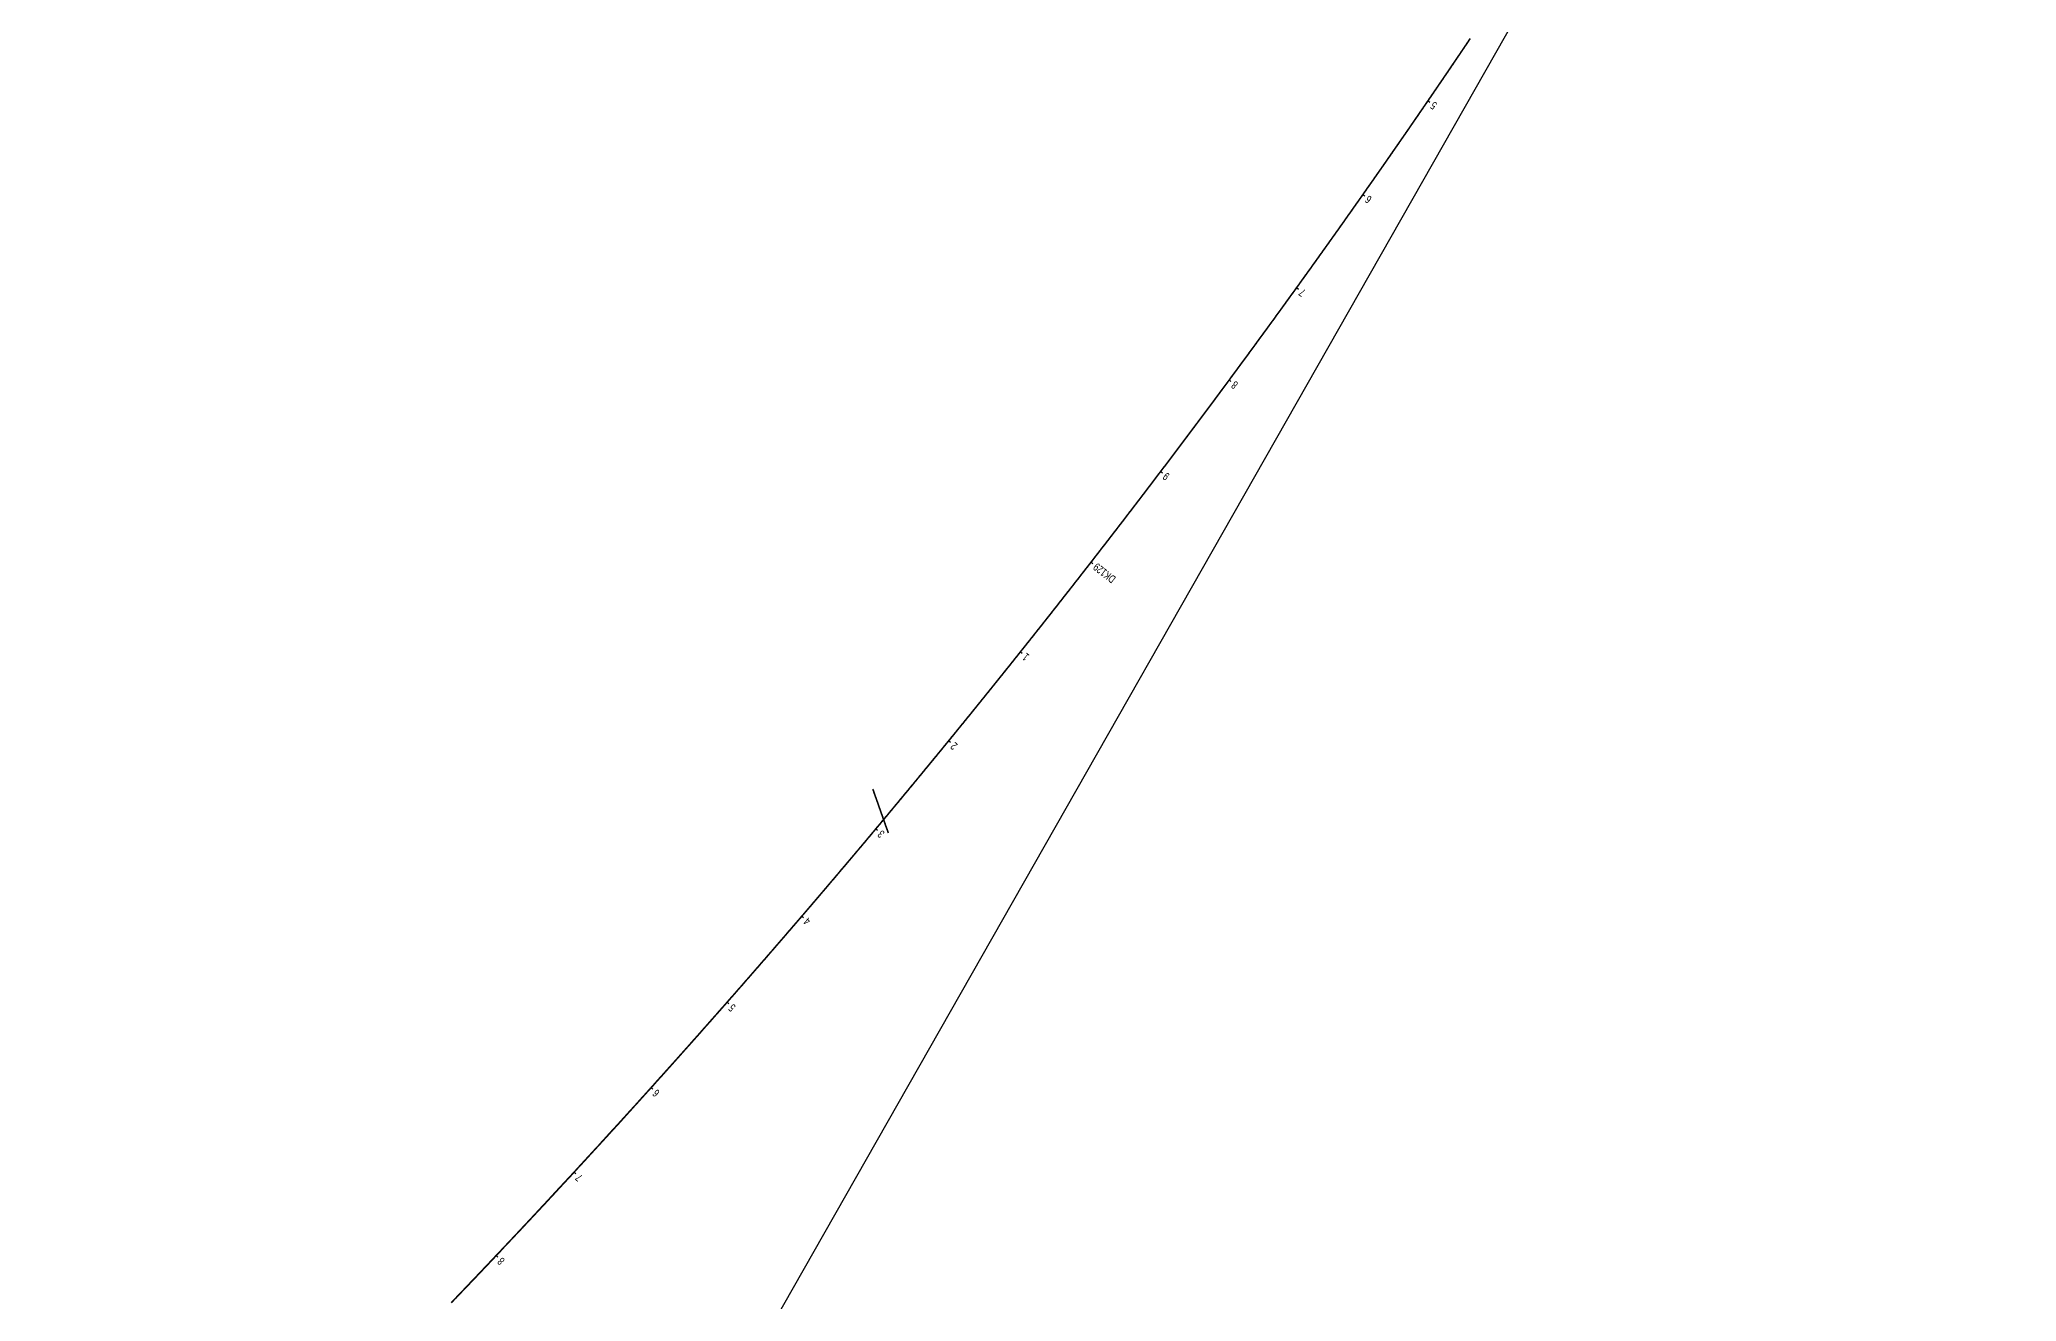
# Model space of a CAD drawing. Header units: millimetres. Extents: x 497834 to 621495, y 3353175 to 3430424.
# Drawn here: x 558504 to 560234, y 3382552 to 3383656 of the extents above; entities that cross this region are included whole.
import ezdxf

# ---------------------------------------------------------------- set-up
doc = ezdxf.new("R2010")
doc.units = ezdxf.units.MM
for name, color, linetype in [('DK改路中线', 7, 'Continuous'), ('dl4', 7, 'Continuous'), ('沪乍杭打线-0.0-200.8段-施工系转设计系成果-2000坐标系-左线_中线_交点', 7, 'Continuous'), ('沪乍杭打线-0.0-200.8段-施工系转设计系成果-2000坐标系-左线_里程', 7, 'Continuous')]:
    doc.layers.add(name, color=color, linetype=linetype)
doc.styles.add('PM_LC', font='slromans.shx', dxfattribs={"width": 0.75, "bigfont": 'hztxt.shx'})

msp = doc.modelspace()

# ---------------------------------------------------------------- linework, layer by layer
at = {"layer": 'DK改路中线', "color": 3, "linetype": 'Continuous', "ltscale": 2, "const_width": 1.4, "flags": 128}
msp.add_lwpolyline([(559233, 3383000.1), (559233.7, 3382998.2), (559234.3, 3382996.3), (559235, 3382994.4), (559235.7, 3382992.5), (559236.3, 3382990.7), (559237, 3382988.8), (559237.7, 3382986.9), (559238.3, 3382985), (559239.7, 3382981.2), (559240.3, 3382979.3), (559241, 3382977.5), (559241.7, 3382975.6), (559242.3, 3382973.7), (559243, 3382971.8), (559243.7, 3382969.9), (559244.3, 3382968), (559245, 3382966.1), (559245.7, 3382964.3), (559246.3, 3382962.4), (559246.6, 3382961.7)], dxfattribs=at)
at = {"layer": 'dl4', "color": 3, "linetype": 'Continuous', "ltscale": 2, "const_width": 1.4, "flags": 128}
msp.add_lwpolyline([(559755.8, 3383657.1), (559755.2, 3383656.3), (559754.6, 3383655.5), (559754.6, 3383655.4), (559754.1, 3383654.6), (559753.5, 3383653.8), (559753, 3383653), (559752.4, 3383652.1), (559751.9, 3383651.3), (559751.8, 3383651.2), (559751.3, 3383650.5), (559750.7, 3383649.6), (559750.2, 3383648.8), (559749.6, 3383648), (559749.1, 3383647.2), (559749, 3383647.1), (559748.5, 3383646.3), (559747.9, 3383645.5), (559747.4, 3383644.7), (559746.8, 3383643.8), (559746.3, 3383643), (559746.2, 3383642.9), (559745.7, 3383642.2), (559745.1, 3383641.4), (559744.6, 3383640.5), (559744, 3383639.7), (559743.5, 3383638.9), (559743.4, 3383638.8), (559742.9, 3383638.1), (559742.3, 3383637.2), (559741.8, 3383636.4), (559741.2, 3383635.6), (559740.7, 3383634.7), (559740.6, 3383634.7), (559740.1, 3383633.9), (559739.5, 3383633.1), (559739, 3383632.3), (559738.4, 3383631.4), (559737.8, 3383630.6), (559737.8, 3383630.5), (559737.3, 3383629.8), (559736.7, 3383628.9), (559736.2, 3383628.1), (559735.6, 3383627.3), (559735, 3383626.5), (559735, 3383626.4), (559734.5, 3383625.6), (559733.9, 3383624.8), (559733.3, 3383624), (559732.8, 3383623.2), (559732.2, 3383622.3), (559732.2, 3383622.3), (559731.7, 3383621.5), (559731.1, 3383620.7), (559730.5, 3383619.9), (559730, 3383619), (559729.4, 3383618.2), (559729.4, 3383618.1), (559728.8, 3383617.4), (559728.3, 3383616.5), (559727.7, 3383615.7), (559727.2, 3383614.9), (559726.6, 3383614.1), (559726.5, 3383614), (559726, 3383613.2), (559725.5, 3383612.4), (559724.9, 3383611.6), (559724.3, 3383610.8), (559723.8, 3383609.9), (559723.7, 3383609.9), (559723.2, 3383609.1), (559722.6, 3383608.3), (559722.1, 3383607.5), (559721.5, 3383606.6), (559721, 3383605.8), (559720.9, 3383605.7), (559720.4, 3383605), (559719.8, 3383604.2), (559719.3, 3383603.3), (559718.7, 3383602.5), (559718.1, 3383601.7), (559718.1, 3383601.6), (559717.6, 3383600.9), (559717, 3383600), (559716.4, 3383599.2), (559715.9, 3383598.4), (559715.3, 3383597.6), (559715.2, 3383597.5), (559714.7, 3383596.7), (559714.2, 3383595.9), (559713.6, 3383595.1), (559713, 3383594.3), (559712.5, 3383593.4), (559712.4, 3383593.4), (559711.9, 3383592.6), (559711.3, 3383591.8), (559710.8, 3383591), (559710.2, 3383590.1), (559709.6, 3383589.3), (559709.6, 3383589.2), (559709.1, 3383588.5), (559708.5, 3383587.7), (559707.9, 3383586.8), (559707.4, 3383586), (559706.8, 3383585.2), (559706.8, 3383585.1), (559706.2, 3383584.4), (559705.7, 3383583.6), (559705.1, 3383582.7), (559704.5, 3383581.9), (559704, 3383581.1), (559703.9, 3383581), (559703.4, 3383580.3), (559702.8, 3383579.4), (559702.3, 3383578.6), (559701.7, 3383577.8), (559701.1, 3383577), (559701.1, 3383576.9), (559700.6, 3383576.1), (559700, 3383575.3), (559699.4, 3383574.5), (559698.9, 3383573.7), (559698.3, 3383572.8), (559698.2, 3383572.8), (559697.7, 3383572), (559697.2, 3383571.2), (559696.6, 3383570.4), (559696, 3383569.6), (559695.4, 3383568.7), (559695.4, 3383568.7), (559694.9, 3383567.9), (559694.3, 3383567.1), (559693.7, 3383566.3), (559693.2, 3383565.4), (559692.6, 3383564.6), (559692.5, 3383564.6), (559692, 3383563.8), (559691.5, 3383563), (559690.9, 3383562.2), (559690.3, 3383561.3), (559689.7, 3383560.5), (559689.7, 3383560.4), (559689.2, 3383559.7), (559688.6, 3383558.9), (559688, 3383558.1), (559687.5, 3383557.2), (559686.9, 3383556.4), (559686.8, 3383556.3), (559686.3, 3383555.6), (559685.8, 3383554.8), (559685.2, 3383553.9), (559684.6, 3383553.1), (559684, 3383552.3), (559684, 3383552.2), (559683.5, 3383551.5), (559682.9, 3383550.7), (559682.3, 3383549.8), (559681.8, 3383549), (559681.2, 3383548.2), (559681.1, 3383548.1), (559680.6, 3383547.4), (559680, 3383546.6), (559679.5, 3383545.7), (559678.9, 3383544.9), (559678.3, 3383544.1), (559678.3, 3383544), (559677.8, 3383543.3), (559677.2, 3383542.5), (559676.6, 3383541.6), (559676, 3383540.8), (559675.5, 3383540), (559675.4, 3383539.9), (559674.9, 3383539.2), (559674.3, 3383538.4), (559673.7, 3383537.5), (559673.2, 3383536.7), (559672.6, 3383535.9), (559672.5, 3383535.8), (559672, 3383535.1), (559671.5, 3383534.3), (559670.9, 3383533.4), (559670.3, 3383532.6), (559669.7, 3383531.8), (559669.7, 3383531.7), (559669.2, 3383531), (559668.6, 3383530.2), (559668, 3383529.3), (559667.4, 3383528.5), (559666.9, 3383527.7), (559666.8, 3383527.6), (559666.3, 3383526.9), (559665.7, 3383526.1), (559665.1, 3383525.3), (559664.6, 3383524.4), (559664, 3383523.6), (559663.9, 3383523.5), (559663.4, 3383522.8), (559662.8, 3383522), (559662.3, 3383521.2), (559661.7, 3383520.3), (559661.1, 3383519.5), (559661.1, 3383519.4), (559660.5, 3383518.7), (559660, 3383517.9), (559659.4, 3383517.1), (559658.8, 3383516.3), (559658.2, 3383515.4), (559658.2, 3383515.4), (559657.7, 3383514.6), (559657.1, 3383513.8), (559656.5, 3383513), (559655.9, 3383512.2), (559655.4, 3383511.3), (559655.3, 3383511.3), (559654.8, 3383510.5), (559654.2, 3383509.7), (559653.6, 3383508.9), (559653.1, 3383508.1), (559652.5, 3383507.3), (559652.4, 3383507.2), (559651.9, 3383506.4), (559651.3, 3383505.6), (559650.8, 3383504.8), (559650.2, 3383504), (559649.6, 3383503.2), (559649.5, 3383503.1), (559649, 3383502.4), (559648.4, 3383501.5), (559647.9, 3383500.7), (559647.3, 3383499.9), (559646.7, 3383499.1), (559646.7, 3383499), (559646.1, 3383498.3), (559645.6, 3383497.5), (559645, 3383496.6), (559644.4, 3383495.8), (559643.8, 3383495), (559643.8, 3383494.9), (559643.3, 3383494.2), (559642.7, 3383493.4), (559642.1, 3383492.6), (559641.5, 3383491.7), (559640.9, 3383490.9), (559640.9, 3383490.9), (559640.4, 3383490.1), (559639.8, 3383489.3), (559639.2, 3383488.5), (559638.6, 3383487.7), (559638, 3383486.9), (559638, 3383486.8), (559637.5, 3383486), (559636.9, 3383485.2), (559636.3, 3383484.4), (559635.7, 3383483.6), (559635.1, 3383482.8), (559635.1, 3383482.7), (559634.6, 3383482), (559634, 3383481.1), (559633.4, 3383480.3), (559632.8, 3383479.5), (559632.2, 3383478.7), (559632.2, 3383478.6), (559631.7, 3383477.9), (559631.1, 3383477.1), (559630.5, 3383476.3), (559629.9, 3383475.4), (559629.3, 3383474.6), (559629.3, 3383474.6), (559628.8, 3383473.8), (559628.2, 3383473), (559627.6, 3383472.2), (559627, 3383471.4), (559626.4, 3383470.6), (559626.4, 3383470.5), (559625.9, 3383469.7), (559625.3, 3383468.9), (559624.7, 3383468.1), (559624.1, 3383467.3), (559623.5, 3383466.5), (559623.5, 3383466.4), (559623, 3383465.7), (559622.4, 3383464.9), (559621.8, 3383464.1), (559621.2, 3383463.2), (559620.6, 3383462.4), (559620.6, 3383462.3), (559620, 3383461.6), (559619.5, 3383460.8), (559618.9, 3383460), (559618.3, 3383459.2), (559617.7, 3383458.4), (559617.7, 3383458.3), (559617.1, 3383457.5), (559616.6, 3383456.7), (559616, 3383455.9), (559615.4, 3383455.1), (559614.8, 3383454.3), (559614.8, 3383454.2), (559614.2, 3383453.5), (559613.6, 3383452.7), (559613.1, 3383451.9), (559612.5, 3383451), (559611.9, 3383450.2), (559611.8, 3383450.2), (559611.3, 3383449.4), (559610.7, 3383448.6), (559610.1, 3383447.8), (559609.6, 3383447), (559609, 3383446.2), (559608.9, 3383446.1), (559608.4, 3383445.4), (559607.8, 3383444.5), (559607.2, 3383443.7), (559606.6, 3383442.9), (559606.1, 3383442.1), (559606, 3383442), (559605.5, 3383441.3), (559604.9, 3383440.5), (559604.3, 3383439.7), (559603.7, 3383438.9), (559603.1, 3383438.1), (559603.1, 3383438), (559602.5, 3383437.2), (559602, 3383436.4), (559601.4, 3383435.6), (559600.8, 3383434.8), (559600.2, 3383434), (559600.2, 3383433.9), (559599.6, 3383433.2), (559599, 3383432.4), (559598.4, 3383431.6), (559597.9, 3383430.8), (559597.3, 3383429.9), (559597.2, 3383429.9), (559596.7, 3383429.1), (559596.1, 3383428.3), (559595.5, 3383427.5), (559594.9, 3383426.7), (559594.3, 3383425.9), (559594.3, 3383425.8), (559593.8, 3383425.1), (559593.2, 3383424.3), (559592.6, 3383423.5), (559592, 3383422.7), (559591.4, 3383421.8), (559591.4, 3383421.8), (559590.8, 3383421), (559590.2, 3383420.2), (559589.7, 3383419.4), (559589.1, 3383418.6), (559588.5, 3383417.8), (559588.4, 3383417.7), (559587.9, 3383417), (559587.3, 3383416.2), (559586.7, 3383415.4), (559586.1, 3383414.6), (559585.5, 3383413.8), (559585.5, 3383413.7), (559585, 3383412.9), (559584.4, 3383412.1), (559583.8, 3383411.3), (559583.2, 3383410.5), (559582.6, 3383409.7), (559582.5, 3383409.6), (559582, 3383408.9), (559581.4, 3383408.1), (559580.8, 3383407.3), (559580.2, 3383406.5), (559579.7, 3383405.7), (559579.6, 3383405.6), (559579.1, 3383404.9), (559578.5, 3383404.1), (559577.9, 3383403.2), (559577.3, 3383402.4), (559576.7, 3383401.6), (559576.7, 3383401.6), (559576.1, 3383400.8), (559575.5, 3383400), (559574.9, 3383399.2), (559574.4, 3383398.4), (559573.8, 3383397.6), (559573.7, 3383397.5), (559573.2, 3383396.8), (559572.6, 3383396), (559572, 3383395.2), (559571.4, 3383394.4), (559570.8, 3383393.6), (559570.8, 3383393.5), (559570.2, 3383392.7), (559569.6, 3383391.9), (559569, 3383391.1), (559568.5, 3383390.3), (559567.9, 3383389.5), (559567.8, 3383389.4), (559567.3, 3383388.7), (559566.7, 3383387.9), (559566.1, 3383387.1), (559565.5, 3383386.3), (559564.9, 3383385.5), (559564.9, 3383385.4), (559564.3, 3383384.7), (559563.7, 3383383.9), (559563.1, 3383383.1), (559562.5, 3383382.3), (559562, 3383381.4), (559561.9, 3383381.4), (559561.4, 3383380.6), (559560.8, 3383379.8), (559560.2, 3383379), (559559.6, 3383378.2), (559559, 3383377.4), (559558.9, 3383377.3), (559558.4, 3383376.6), (559557.8, 3383375.8), (559557.2, 3383375), (559556.6, 3383374.2), (559556, 3383373.4), (559556, 3383373.3), (559555.4, 3383372.6), (559554.8, 3383371.8), (559554.3, 3383371), (559553.7, 3383370.2), (559553.1, 3383369.4), (559553, 3383369.3), (559552.5, 3383368.6), (559551.9, 3383367.8), (559551.3, 3383366.9), (559550.7, 3383366.1), (559550.1, 3383365.3), (559550, 3383365.3), (559549.5, 3383364.5), (559548.9, 3383363.7), (559548.3, 3383362.9), (559547.7, 3383362.1), (559547.1, 3383361.3), (559547.1, 3383361.2), (559546.5, 3383360.5), (559545.9, 3383359.7), (559545.4, 3383358.9), (559544.8, 3383358.1), (559544.2, 3383357.3), (559544.1, 3383357.2), (559543.6, 3383356.5), (559543, 3383355.7), (559542.4, 3383354.9), (559541.8, 3383354.1), (559541.2, 3383353.3), (559541.1, 3383353.2), (559540.6, 3383352.5), (559540, 3383351.7), (559539.4, 3383350.9), (559538.8, 3383350.1), (559538.2, 3383349.3), (559538.2, 3383349.2), (559537.6, 3383348.5), (559537, 3383347.7), (559536.4, 3383346.8), (559535.8, 3383346), (559535.2, 3383345.2), (559535.2, 3383345.2), (559534.6, 3383344.4), (559534, 3383343.6), (559533.4, 3383342.8), (559532.8, 3383342), (559532.3, 3383341.2), (559532.2, 3383341.2), (559531.7, 3383340.4), (559531.1, 3383339.6), (559530.5, 3383338.8), (559529.9, 3383338), (559529.3, 3383337.2), (559529.2, 3383337.1), (559528.7, 3383336.4), (559528.1, 3383335.6), (559527.5, 3383334.8), (559526.9, 3383334), (559526.3, 3383333.2), (559526.2, 3383333.1), (559525.7, 3383332.4), (559525.1, 3383331.6), (559524.5, 3383330.8), (559523.9, 3383330), (559523.3, 3383329.2), (559523.2, 3383329.1), (559522.7, 3383328.4), (559522.1, 3383327.6), (559521.5, 3383326.8), (559520.9, 3383326), (559520.3, 3383325.2), (559520.2, 3383325.1), (559519.7, 3383324.4), (559519.1, 3383323.6), (559518.5, 3383322.8), (559517.9, 3383322), (559517.3, 3383321.2), (559517.3, 3383321.1), (559516.7, 3383320.4), (559516.1, 3383319.6), (559515.5, 3383318.8), (559514.9, 3383318), (559514.3, 3383317.2), (559514.3, 3383317.1), (559513.7, 3383316.4), (559513.1, 3383315.6), (559512.5, 3383314.8), (559511.9, 3383314), (559511.3, 3383313.2), (559511.3, 3383313.1), (559510.7, 3383312.4), (559510.1, 3383311.6), (559509.5, 3383310.8), (559508.9, 3383310), (559508.3, 3383309.2), (559508.3, 3383309.1), (559507.7, 3383308.4), (559507.1, 3383307.6), (559506.5, 3383306.8), (559505.9, 3383306), (559505.3, 3383305.2), (559505.3, 3383305.1), (559504.7, 3383304.4), (559504.1, 3383303.6), (559503.5, 3383302.8), (559502.9, 3383302), (559502.3, 3383301.2), (559502.3, 3383301.1), (559501.7, 3383300.4), (559501.1, 3383299.6), (559500.5, 3383298.8), (559499.9, 3383298), (559499.3, 3383297.2), (559499.2, 3383297.1), (559498.7, 3383296.4), (559498.1, 3383295.6), (559497.5, 3383294.8), (559496.9, 3383294), (559496.3, 3383293.2), (559496.2, 3383293.1), (559495.7, 3383292.4), (559495.1, 3383291.6), (559494.5, 3383290.8), (559493.9, 3383290), (559493.3, 3383289.2), (559493.2, 3383289.1), (559492.7, 3383288.4), (559492.1, 3383287.6), (559491.5, 3383286.8), (559490.9, 3383286), (559490.3, 3383285.2), (559490.2, 3383285.1), (559489.7, 3383284.4), (559489.1, 3383283.6), (559488.5, 3383282.8), (559487.8, 3383282), (559487.2, 3383281.2), (559487.2, 3383281.2), (559486.6, 3383280.4), (559486, 3383279.6), (559485.4, 3383278.8), (559484.8, 3383278), (559484.2, 3383277.2), (559484.2, 3383277.2), (559483.6, 3383276.5), (559483, 3383275.7), (559482.4, 3383274.9), (559481.8, 3383274.1), (559481.2, 3383273.3), (559481.1, 3383273.2), (559480.6, 3383272.5), (559480, 3383271.7), (559479.4, 3383270.9), (559478.8, 3383270.1), (559478.2, 3383269.3), (559478.1, 3383269.2), (559477.6, 3383268.5), (559477, 3383267.7), (559476.4, 3383266.9), (559475.8, 3383266.1), (559475.2, 3383265.3), (559475.1, 3383265.2), (559474.5, 3383264.5), (559473.9, 3383263.7), (559473.3, 3383262.9), (559472.7, 3383262.1), (559472.1, 3383261.3), (559472.1, 3383261.3), (559471.5, 3383260.5), (559470.9, 3383259.7), (559470.3, 3383258.9), (559469.7, 3383258.1), (559469.1, 3383257.4), (559469, 3383257.3), (559468.5, 3383256.6), (559467.9, 3383255.8), (559467.3, 3383255), (559466.7, 3383254.2), (559466.1, 3383253.4), (559466, 3383253.3), (559465.4, 3383252.6), (559464.8, 3383251.8), (559464.2, 3383251), (559463.6, 3383250.2), (559463, 3383249.4), (559463, 3383249.3), (559462.4, 3383248.6), (559461.8, 3383247.8), (559461.2, 3383247), (559460.6, 3383246.2), (559460, 3383245.4), (559459.9, 3383245.4), (559459.4, 3383244.6), (559458.8, 3383243.8), (559458.2, 3383243.1), (559457.5, 3383242.3), (559456.9, 3383241.5), (559456.9, 3383241.4), (559456.3, 3383240.7), (559455.7, 3383239.9), (559455.1, 3383239.1), (559454.5, 3383238.3), (559453.9, 3383237.5), (559453.8, 3383237.4), (559453.3, 3383236.7), (559452.7, 3383235.9), (559452.1, 3383235.1), (559451.5, 3383234.3), (559450.8, 3383233.5), (559450.8, 3383233.5), (559450.2, 3383232.7), (559449.6, 3383231.9), (559449, 3383231.2), (559448.4, 3383230.4), (559447.8, 3383229.6), (559447.7, 3383229.5), (559447.2, 3383228.8), (559446.6, 3383228), (559446, 3383227.2), (559445.4, 3383226.4), (559444.7, 3383225.6), (559444.7, 3383225.5), (559444.1, 3383224.8), (559443.5, 3383224), (559442.9, 3383223.2), (559442.3, 3383222.4), (559441.7, 3383221.6), (559441.6, 3383221.6), (559441.1, 3383220.9), (559440.5, 3383220.1), (559439.9, 3383219.3), (559439.3, 3383218.5), (559438.6, 3383217.7), (559438.6, 3383217.6), (559438, 3383216.9), (559437.4, 3383216.1), (559436.8, 3383215.3), (559436.2, 3383214.5), (559435.6, 3383213.7), (559435.5, 3383213.7), (559435, 3383212.9), (559434.4, 3383212.2), (559433.7, 3383211.4), (559433.1, 3383210.6), (559432.5, 3383209.8), (559432.5, 3383209.7), (559431.9, 3383209), (559431.3, 3383208.2), (559430.7, 3383207.4), (559430.1, 3383206.6), (559429.5, 3383205.8), (559429.4, 3383205.8), (559428.8, 3383205), (559428.2, 3383204.2), (559427.6, 3383203.5), (559427, 3383202.7), (559426.4, 3383201.9), (559426.3, 3383201.8), (559425.8, 3383201.1), (559425.2, 3383200.3), (559424.6, 3383199.5), (559423.9, 3383198.7), (559423.3, 3383197.9), (559423.3, 3383197.9), (559422.7, 3383197.1), (559422.1, 3383196.4), (559421.5, 3383195.6), (559420.9, 3383194.8), (559420.3, 3383194), (559420.2, 3383193.9), (559419.6, 3383193.2), (559419, 3383192.4), (559418.4, 3383191.6), (559417.8, 3383190.8), (559417.2, 3383190), (559417.1, 3383190), (559416.6, 3383189.3), (559416, 3383188.5), (559415.3, 3383187.7), (559414.7, 3383186.9), (559414.1, 3383186.1), (559414.1, 3383186), (559413.5, 3383185.3), (559412.9, 3383184.5), (559412.3, 3383183.7), (559411.6, 3383182.9), (559411, 3383182.2), (559411, 3383182.1), (559410.4, 3383181.4), (559409.8, 3383180.6), (559409.2, 3383179.8), (559408.6, 3383179), (559408, 3383178.2), (559407.9, 3383178.1), (559407.3, 3383177.4), (559406.7, 3383176.6), (559406.1, 3383175.9), (559405.5, 3383175.1), (559404.9, 3383174.3), (559404.8, 3383174.2), (559404.3, 3383173.5), (559403.6, 3383172.7), (559403, 3383171.9), (559402.4, 3383171.1), (559401.8, 3383170.3), (559401.7, 3383170.3), (559401.2, 3383169.6), (559400.6, 3383168.8), (559399.9, 3383168), (559399.3, 3383167.2), (559398.7, 3383166.4), (559398.6, 3383166.3), (559398.1, 3383165.6), (559397.5, 3383164.8), (559396.8, 3383164.1), (559396.2, 3383163.3), (559395.6, 3383162.5), (559395.6, 3383162.4), (559395, 3383161.7), (559394.4, 3383160.9), (559393.8, 3383160.1), (559393.1, 3383159.3), (559392.5, 3383158.5), (559392.5, 3383158.5), (559391.9, 3383157.8), (559391.3, 3383157), (559390.7, 3383156.2), (559390, 3383155.4), (559389.4, 3383154.6), (559389.4, 3383154.5), (559388.8, 3383153.8), (559388.2, 3383153), (559387.6, 3383152.3), (559387, 3383151.5), (559386.3, 3383150.7), (559386.3, 3383150.6), (559385.7, 3383149.9), (559385.1, 3383149.1), (559384.5, 3383148.3), (559383.9, 3383147.6), (559383.2, 3383146.8), (559383.2, 3383146.7), (559382.6, 3383146), (559382, 3383145.2), (559381.4, 3383144.4), (559380.8, 3383143.6), (559380.1, 3383142.8), (559380.1, 3383142.8), (559379.5, 3383142.1), (559378.9, 3383141.3), (559378.3, 3383140.5), (559377.6, 3383139.7), (559377, 3383138.9), (559377, 3383138.9), (559376.4, 3383138.1), (559375.8, 3383137.4), (559375.2, 3383136.6), (559374.5, 3383135.8), (559373.9, 3383135), (559373.9, 3383134.9), (559373.3, 3383134.2), (559372.7, 3383133.4), (559372.1, 3383132.7), (559371.4, 3383131.9), (559370.8, 3383131.1), (559370.8, 3383131), (559370.2, 3383130.3), (559369.6, 3383129.5), (559368.9, 3383128.7), (559368.3, 3383128), (559367.7, 3383127.2), (559367.6, 3383127.1), (559367.1, 3383126.4), (559366.5, 3383125.6), (559365.8, 3383124.8), (559365.2, 3383124), (559364.6, 3383123.3), (559364.5, 3383123.2), (559364, 3383122.5), (559363.3, 3383121.7), (559362.7, 3383120.9), (559362.1, 3383120.1), (559361.5, 3383119.4), (559361.4, 3383119.3), (559360.9, 3383118.6), (559360.2, 3383117.8), (559359.6, 3383117), (559359, 3383116.2), (559358.4, 3383115.4), (559358.3, 3383115.4), (559357.7, 3383114.7), (559357.1, 3383113.9), (559356.5, 3383113.1), (559355.9, 3383112.3), (559355.2, 3383111.5), (559355.2, 3383111.5), (559354.6, 3383110.8), (559354, 3383110), (559353.4, 3383109.2), (559352.7, 3383108.4), (559352.1, 3383107.6), (559352.1, 3383107.6), (559351.5, 3383106.8), (559350.9, 3383106.1), (559350.2, 3383105.3), (559349.6, 3383104.5), (559349, 3383103.7), (559348.9, 3383103.7), (559348.4, 3383102.9), (559347.7, 3383102.2), (559347.1, 3383101.4), (559346.5, 3383100.6), (559345.9, 3383099.8), (559345.8, 3383099.8), (559345.2, 3383099), (559344.6, 3383098.3), (559344, 3383097.5), (559343.4, 3383096.7), (559342.7, 3383095.9), (559342.7, 3383095.9), (559342.1, 3383095.1), (559341.5, 3383094.4), (559340.9, 3383093.6), (559340.2, 3383092.8), (559339.6, 3383092), (559339.5, 3383092), (559339, 3383091.2), (559338.4, 3383090.5), (559337.7, 3383089.7), (559337.1, 3383088.9), (559336.5, 3383088.1), (559336.4, 3383088.1), (559335.8, 3383087.4), (559335.2, 3383086.6), (559334.6, 3383085.8), (559334, 3383085), (559333.3, 3383084.2), (559333.3, 3383084.2), (559332.7, 3383083.5), (559332.1, 3383082.7), (559331.5, 3383081.9), (559330.8, 3383081.1), (559330.2, 3383080.3), (559330.1, 3383080.3), (559329.6, 3383079.6), (559328.9, 3383078.8), (559328.3, 3383078), (559327.7, 3383077.2), (559327.1, 3383076.5), (559327, 3383076.4), (559326.4, 3383075.7), (559325.8, 3383074.9), (559325.2, 3383074.1), (559324.5, 3383073.3), (559323.9, 3383072.6), (559323.9, 3383072.5), (559323.3, 3383071.8), (559322.7, 3383071), (559322, 3383070.2), (559321.4, 3383069.5), (559320.8, 3383068.7), (559320.7, 3383068.6), (559320.1, 3383067.9), (559319.5, 3383067.1), (559318.9, 3383066.3), (559318.3, 3383065.6), (559317.6, 3383064.8), (559317.6, 3383064.7), (559317, 3383064), (559316.4, 3383063.2), (559315.7, 3383062.5), (559315.1, 3383061.7), (559314.5, 3383060.9), (559314.4, 3383060.8), (559313.8, 3383060.1), (559313.2, 3383059.4), (559312.6, 3383058.6), (559312, 3383057.8), (559311.3, 3383057), (559311.3, 3383057), (559310.7, 3383056.3), (559310.1, 3383055.5), (559309.4, 3383054.7), (559308.8, 3383053.9), (559308.2, 3383053.2), (559308.1, 3383053.1), (559307.5, 3383052.4), (559306.9, 3383051.6), (559306.3, 3383050.8), (559305.6, 3383050), (559305, 3383049.3), (559304.9, 3383049.2), (559304.4, 3383048.5), (559303.7, 3383047.7), (559303.1, 3383046.9), (559302.5, 3383046.2), (559301.8, 3383045.4), (559301.8, 3383045.3), (559301.2, 3383044.6), (559300.6, 3383043.8), (559300, 3383043.1), (559299.3, 3383042.3), (559298.7, 3383041.5), (559298.6, 3383041.5), (559298.1, 3383040.8), (559297.4, 3383040), (559296.8, 3383039.2), (559296.2, 3383038.4), (559295.5, 3383037.7), (559295.5, 3383037.6), (559294.9, 3383036.9), (559294.3, 3383036.1), (559293.6, 3383035.3), (559293, 3383034.6), (559292.4, 3383033.8), (559292.3, 3383033.7), (559291.7, 3383033), (559291.1, 3383032.2), (559290.5, 3383031.5), (559289.8, 3383030.7), (559289.2, 3383029.9), (559289.1, 3383029.8), (559288.6, 3383029.1), (559287.9, 3383028.4), (559287.3, 3383027.6), (559286.7, 3383026.8), (559286, 3383026.1), (559286, 3383026), (559285.4, 3383025.3), (559284.7, 3383024.5), (559284.1, 3383023.7), (559283.5, 3383023), (559282.8, 3383022.2), (559282.8, 3383022.1), (559282.2, 3383021.4), (559281.6, 3383020.6), (559280.9, 3383019.9), (559280.3, 3383019.1), (559279.7, 3383018.3), (559279.6, 3383018.3), (559279, 3383017.6), (559278.4, 3383016.8), (559277.8, 3383016), (559277.1, 3383015.2), (559276.5, 3383014.5), (559276.4, 3383014.4), (559275.9, 3383013.7), (559275.2, 3383012.9), (559274.6, 3383012.1), (559273.9, 3383011.4), (559273.3, 3383010.6), (559273.2, 3383010.5), (559272.7, 3383009.8), (559272, 3383009.1), (559271.4, 3383008.3), (559270.8, 3383007.5), (559270.1, 3383006.7), (559270.1, 3383006.7), (559269.5, 3383006), (559268.9, 3383005.2), (559268.2, 3383004.4), (559267.6, 3383003.7), (559266.9, 3383002.9), (559266.9, 3383002.8), (559266.3, 3383002.1), (559265.7, 3383001.4), (559265, 3383000.6), (559264.4, 3382999.8), (559263.8, 3382999), (559263.7, 3382999), (559263.1, 3382998.3), (559262.5, 3382997.5), (559261.8, 3382996.7), (559261.2, 3382996), (559260.6, 3382995.2), (559260.5, 3382995.1), (559259.9, 3382994.4), (559259.3, 3382993.7), (559258.6, 3382992.9), (559258, 3382992.1), (559257.4, 3382991.3), (559257.3, 3382991.3), (559256.7, 3382990.6), (559256.1, 3382989.8), (559255.5, 3382989), (559254.8, 3382988.3), (559254.2, 3382987.5), (559254.1, 3382987.4), (559253.5, 3382986.7), (559252.9, 3382986), (559252.3, 3382985.2), (559251.6, 3382984.4), (559251, 3382983.7), (559250.9, 3382983.6), (559250.3, 3382982.9), (559249.7, 3382982.1), (559249.1, 3382981.3), (559248.4, 3382980.6), (559247.8, 3382979.8), (559247.7, 3382979.7), (559247.1, 3382979), (559246.5, 3382978.3), (559245.9, 3382977.5), (559245.2, 3382976.7), (559244.6, 3382976), (559244.5, 3382975.9), (559243.9, 3382975.2), (559243.3, 3382974.4), (559242.7, 3382973.7), (559242, 3382972.9), (559241.4, 3382972.1), (559241.3, 3382972.1), (559240.7, 3382971.4), (559240.1, 3382970.6), (559239.5, 3382969.8), (559238.8, 3382969.1), (559238.2, 3382968.3), (559238.1, 3382968.2), (559237.5, 3382967.5), (559236.9, 3382966.8), (559236.2, 3382966), (559235.6, 3382965.2), (559235, 3382964.5), (559234.9, 3382964.4), (559234.3, 3382963.7), (559233.7, 3382962.9), (559233, 3382962.2), (559232.4, 3382961.4), (559231.8, 3382960.6), (559231.7, 3382960.6), (559231.1, 3382959.9), (559230.5, 3382959.1), (559229.8, 3382958.3), (559229.2, 3382957.6), (559228.5, 3382956.8), (559228.5, 3382956.7), (559227.9, 3382956), (559227.3, 3382955.3), (559226.6, 3382954.5), (559226, 3382953.7), (559225.3, 3382953), (559225.3, 3382952.9), (559224.7, 3382952.2), (559224, 3382951.4), (559223.4, 3382950.7), (559222.8, 3382949.9), (559222.1, 3382949.1), (559222, 3382949.1), (559221.5, 3382948.4), (559220.8, 3382947.6), (559220.2, 3382946.8), (559219.5, 3382946.1), (559218.9, 3382945.3), (559218.8, 3382945.2), (559218.2, 3382944.5), (559217.6, 3382943.8), (559217, 3382943), (559216.3, 3382942.3), (559215.7, 3382941.5), (559215.6, 3382941.4), (559215, 3382940.7), (559214.4, 3382940), (559213.7, 3382939.2), (559213.1, 3382938.4), (559212.4, 3382937.7), (559212.4, 3382937.6), (559211.8, 3382936.9), (559211.2, 3382936.1), (559210.5, 3382935.4), (559209.9, 3382934.6), (559209.2, 3382933.8), (559209.2, 3382933.8), (559208.6, 3382933.1), (559207.9, 3382932.3), (559207.3, 3382931.6), (559206.6, 3382930.8), (559206, 3382930), (559205.9, 3382930), (559205.3, 3382929.3), (559204.7, 3382928.5), (559204, 3382927.7), (559203.4, 3382927), (559202.8, 3382926.2), (559202.7, 3382926.1), (559202.1, 3382925.5), (559201.5, 3382924.7), (559200.8, 3382923.9), (559200.2, 3382923.2), (559199.5, 3382922.4), (559199.5, 3382922.3), (559198.9, 3382921.6), (559198.2, 3382920.9), (559197.6, 3382920.1), (559196.9, 3382919.4), (559196.3, 3382918.6), (559196.2, 3382918.5), (559195.6, 3382917.8), (559195, 3382917.1), (559194.3, 3382916.3), (559193.7, 3382915.5), (559193, 3382914.8), (559193, 3382914.7), (559192.4, 3382914), (559191.8, 3382913.3), (559191.1, 3382912.5), (559190.5, 3382911.7), (559189.8, 3382911), (559189.7, 3382910.9), (559189.2, 3382910.2), (559188.5, 3382909.5), (559187.9, 3382908.7), (559187.2, 3382907.9), (559186.6, 3382907.2), (559186.5, 3382907.1), (559185.9, 3382906.4), (559185.3, 3382905.6), (559184.6, 3382904.9), (559184, 3382904.1), (559183.3, 3382903.4), (559183.3, 3382903.3), (559182.7, 3382902.6), (559182, 3382901.8), (559181.4, 3382901.1), (559180.7, 3382900.3), (559180.1, 3382899.6), (559180, 3382899.5), (559179.4, 3382898.8), (559178.8, 3382898), (559178.1, 3382897.3), (559177.5, 3382896.5), (559176.8, 3382895.8), (559176.8, 3382895.7), (559176.2, 3382895), (559175.5, 3382894.2), (559174.9, 3382893.5), (559174.2, 3382892.7), (559173.6, 3382892), (559173.5, 3382891.9), (559172.9, 3382891.2), (559172.3, 3382890.4), (559171.6, 3382889.7), (559171, 3382888.9), (559170.3, 3382888.2), (559170.3, 3382888.1), (559169.7, 3382887.4), (559169, 3382886.6), (559168.4, 3382885.9), (559167.7, 3382885.1), (559167.1, 3382884.4), (559167, 3382884.3), (559166.4, 3382883.6), (559165.8, 3382882.9), (559165.1, 3382882.1), (559164.5, 3382881.3), (559163.8, 3382880.6), (559163.7, 3382880.5), (559163.1, 3382879.8), (559162.5, 3382879.1), (559161.8, 3382878.3), (559161.2, 3382877.5), (559160.5, 3382876.8), (559160.5, 3382876.7), (559159.9, 3382876), (559159.2, 3382875.3), (559158.6, 3382874.5), (559157.9, 3382873.8), (559157.3, 3382873), (559157.2, 3382872.9), (559156.6, 3382872.2), (559156, 3382871.5), (559155.3, 3382870.7), (559154.7, 3382870), (559154, 3382869.2), (559153.9, 3382869.1), (559153.4, 3382868.5), (559152.7, 3382867.7), (559152, 3382866.9), (559151.4, 3382866.2), (559150.7, 3382865.4), (559150.7, 3382865.4), (559150.1, 3382864.7), (559149.4, 3382863.9), (559148.8, 3382863.2), (559148.1, 3382862.4), (559147.5, 3382861.6), (559147.4, 3382861.6), (559146.8, 3382860.9), (559146.2, 3382860.1), (559145.5, 3382859.4), (559144.9, 3382858.6), (559144.2, 3382857.9), (559144.1, 3382857.8), (559143.5, 3382857.1), (559142.9, 3382856.4), (559142.2, 3382855.6), (559141.6, 3382854.8), (559140.9, 3382854.1), (559140.9, 3382854), (559140.3, 3382853.3), (559139.6, 3382852.6), (559139, 3382851.8), (559138.3, 3382851.1), (559137.6, 3382850.3), (559137.6, 3382850.2), (559137, 3382849.6), (559136.3, 3382848.8), (559135.7, 3382848), (559135, 3382847.3), (559134.4, 3382846.5), (559134.3, 3382846.5), (559133.7, 3382845.8), (559133.1, 3382845), (559132.4, 3382844.3), (559131.7, 3382843.5), (559131.1, 3382842.8), (559131, 3382842.7), (559130.4, 3382842), (559129.8, 3382841.3), (559129.1, 3382840.5), (559128.5, 3382839.8), (559127.8, 3382839), (559127.7, 3382838.9), (559127.1, 3382838.2), (559126.5, 3382837.5), (559125.8, 3382836.7), (559125.2, 3382836), (559124.5, 3382835.2), (559124.5, 3382835.2), (559123.9, 3382834.5), (559123.2, 3382833.7), (559122.5, 3382833), (559121.9, 3382832.2), (559121.2, 3382831.5), (559121.2, 3382831.4), (559120.6, 3382830.7), (559119.9, 3382830), (559119.3, 3382829.2), (559118.6, 3382828.4), (559117.9, 3382827.7), (559117.9, 3382827.6), (559117.3, 3382826.9), (559116.6, 3382826.2), (559116, 3382825.4), (559115.3, 3382824.7), (559114.6, 3382823.9), (559114.6, 3382823.9), (559114, 3382823.2), (559113.3, 3382822.4), (559112.7, 3382821.7), (559112, 3382820.9), (559111.3, 3382820.2), (559111.3, 3382820.1), (559110.7, 3382819.4), (559110, 3382818.7), (559109.4, 3382817.9), (559108.7, 3382817.2), (559108.1, 3382816.4), (559108, 3382816.3), (559107.4, 3382815.7), (559106.7, 3382814.9), (559106.1, 3382814.2), (559105.4, 3382813.4), (559104.8, 3382812.7), (559104.7, 3382812.6), (559104.1, 3382811.9), (559103.4, 3382811.2), (559102.8, 3382810.4), (559102.1, 3382809.7), (559101.5, 3382808.9), (559101.4, 3382808.8), (559100.8, 3382808.2), (559100.1, 3382807.4), (559099.5, 3382806.7), (559098.8, 3382805.9), (559098.1, 3382805.2), (559098.1, 3382805.1), (559097.5, 3382804.4), (559096.8, 3382803.7), (559096.2, 3382802.9), (559095.5, 3382802.2), (559094.8, 3382801.4), (559094.8, 3382801.3), (559094.2, 3382800.7), (559093.5, 3382799.9), (559092.9, 3382799.2), (559092.2, 3382798.4), (559091.5, 3382797.7), (559091.5, 3382797.6), (559090.9, 3382796.9), (559090.2, 3382796.2), (559089.5, 3382795.4), (559088.9, 3382794.7), (559088.2, 3382793.9), (559088.2, 3382793.8), (559087.6, 3382793.2), (559086.9, 3382792.4), (559086.2, 3382791.7), (559085.6, 3382790.9), (559084.9, 3382790.2), (559084.8, 3382790.1), (559084.2, 3382789.4), (559083.6, 3382788.7), (559082.9, 3382787.9), (559082.3, 3382787.2), (559081.6, 3382786.4), (559081.5, 3382786.3), (559080.9, 3382785.7), (559080.3, 3382784.9), (559079.6, 3382784.2), (559078.9, 3382783.4), (559078.3, 3382782.7), (559078.2, 3382782.6), (559077.6, 3382781.9), (559076.9, 3382781.2), (559076.3, 3382780.4), (559075.6, 3382779.7), (559075, 3382778.9), (559074.9, 3382778.9), (559074.3, 3382778.2), (559073.6, 3382777.4), (559073, 3382776.7), (559072.3, 3382775.9), (559071.6, 3382775.2), (559071.6, 3382775.1), (559071, 3382774.5), (559070.3, 3382773.7), (559069.6, 3382773), (559069, 3382772.2), (559068.3, 3382771.5), (559068.2, 3382771.4), (559067.6, 3382770.7), (559067, 3382770), (559066.3, 3382769.2), (559065.6, 3382768.5), (559065, 3382767.7), (559064.9, 3382767.7), (559064.3, 3382767), (559063.6, 3382766.2), (559063, 3382765.5), (559062.3, 3382764.8), (559061.7, 3382764), (559061.6, 3382763.9), (559061, 3382763.3), (559060.3, 3382762.5), (559059.7, 3382761.8), (559059, 3382761), (559058.3, 3382760.3), (559058.3, 3382760.2), (559057.7, 3382759.5), (559057, 3382758.8), (559056.3, 3382758), (559055.7, 3382757.3), (559055, 3382756.5), (559054.9, 3382756.5), (559054.3, 3382755.8), (559053.7, 3382755.1), (559053, 3382754.3), (559052.3, 3382753.6), (559051.7, 3382752.8), (559051.6, 3382752.8), (559051, 3382752.1), (559050.3, 3382751.3), (559049.6, 3382750.6), (559049, 3382749.8), (559048.3, 3382749.1), (559048.2, 3382749), (559047.6, 3382748.4), (559047, 3382747.6), (559046.3, 3382746.9), (559045.6, 3382746.1), (559045, 3382745.4), (559044.9, 3382745.3), (559044.3, 3382744.6), (559043.6, 3382743.9), (559043, 3382743.2), (559042.3, 3382742.4), (559041.6, 3382741.7), (559041.6, 3382741.6), (559041, 3382740.9), (559040.3, 3382740.2), (559039.6, 3382739.4), (559039, 3382738.7), (559038.3, 3382737.9), (559038.2, 3382737.9), (559037.6, 3382737.2), (559036.9, 3382736.5), (559036.3, 3382735.7), (559035.6, 3382735), (559034.9, 3382734.2), (559034.9, 3382734.2), (559034.3, 3382733.5), (559033.6, 3382732.7), (559032.9, 3382732), (559032.3, 3382731.3), (559031.6, 3382730.5), (559031.5, 3382730.4), (559030.9, 3382729.8), (559030.2, 3382729), (559029.6, 3382728.3), (559028.9, 3382727.6), (559028.2, 3382726.8), (559028.2, 3382726.7), (559027.6, 3382726.1), (559026.9, 3382725.3), (559026.2, 3382724.6), (559025.6, 3382723.8), (559024.9, 3382723.1), (559024.8, 3382723), (559024.2, 3382722.4), (559023.5, 3382721.6), (559022.9, 3382720.9), (559022.2, 3382720.1), (559021.5, 3382719.4), (559021.5, 3382719.3), (559020.9, 3382718.7), (559020.2, 3382717.9), (559019.5, 3382717.2), (559018.8, 3382716.4), (559018.2, 3382715.7), (559018.1, 3382715.6), (559017.5, 3382714.9), (559016.8, 3382714.2), (559016.2, 3382713.5), (559015.5, 3382712.7), (559014.8, 3382712), (559014.7, 3382711.9), (559014.1, 3382711.2), (559013.5, 3382710.5), (559012.8, 3382709.8), (559012.1, 3382709), (559011.4, 3382708.3), (559011.4, 3382708.2), (559010.8, 3382707.5), (559010.1, 3382706.8), (559009.4, 3382706.1), (559008.8, 3382705.3), (559008.1, 3382704.6), (559008, 3382704.5), (559007.4, 3382703.8), (559006.7, 3382703.1), (559006.1, 3382702.4), (559005.4, 3382701.6), (559004.7, 3382700.9), (559004.7, 3382700.8), (559004, 3382700.2), (559003.4, 3382699.4), (559002.7, 3382698.7), (559002, 3382697.9), (559001.3, 3382697.2), (559001.3, 3382697.1), (559000.7, 3382696.5), (559000, 3382695.7), (558999.3, 3382695), (558998.6, 3382694.2), (558998, 3382693.5), (558997.9, 3382693.4), (558997.3, 3382692.8), (558996.6, 3382692), (558995.9, 3382691.3), (558995.3, 3382690.6), (558994.6, 3382689.8), (558994.5, 3382689.7), (558993.9, 3382689.1), (558993.3, 3382688.3), (558992.6, 3382687.6), (558991.9, 3382686.9), (558991.2, 3382686.1), (558991.2, 3382686.1), (558990.5, 3382685.4), (558989.9, 3382684.7), (558989.2, 3382683.9), (558988.5, 3382683.2), (558987.8, 3382682.4), (558987.8, 3382682.4), (558987.2, 3382681.7), (558986.5, 3382681), (558985.8, 3382680.2), (558985.1, 3382679.5), (558984.5, 3382678.8), (558984.4, 3382678.7), (558983.8, 3382678), (558983.1, 3382677.3), (558982.4, 3382676.5), (558981.8, 3382675.8), (558981.1, 3382675.1), (558981, 3382675), (558980.4, 3382674.3), (558979.7, 3382673.6), (558979.1, 3382672.9), (558978.4, 3382672.1), (558977.7, 3382671.4), (558977.6, 3382671.3), (558977, 3382670.7), (558976.3, 3382669.9), (558975.7, 3382669.2), (558975, 3382668.5), (558974.3, 3382667.7), (558974.2, 3382667.6), (558973.6, 3382667), (558973, 3382666.2), (558972.3, 3382665.5), (558971.6, 3382664.8), (558970.9, 3382664), (558970.9, 3382664), (558970.2, 3382663.3), (558969.6, 3382662.6), (558968.9, 3382661.8), (558968.2, 3382661.1), (558967.5, 3382660.4), (558967.5, 3382660.3), (558966.9, 3382659.6), (558966.2, 3382658.9), (558965.5, 3382658.2), (558964.8, 3382657.4), (558964.1, 3382656.7), (558964.1, 3382656.6), (558963.5, 3382656), (558962.8, 3382655.2), (558962.1, 3382654.5), (558961.4, 3382653.8), (558960.7, 3382653), (558960.7, 3382653), (558960.1, 3382652.3), (558959.4, 3382651.6), (558958.7, 3382650.8), (558958, 3382650.1), (558957.3, 3382649.4), (558957.3, 3382649.3), (558956.7, 3382648.6), (558956, 3382647.9), (558955.3, 3382647.2), (558954.6, 3382646.4), (558953.9, 3382645.7), (558953.9, 3382645.6), (558953.3, 3382645), (558952.6, 3382644.2), (558951.9, 3382643.5), (558951.2, 3382642.8), (558950.5, 3382642), (558950.5, 3382642), (558949.9, 3382641.3), (558949.2, 3382640.6), (558948.5, 3382639.8), (558947.8, 3382639.1), (558947.1, 3382638.4), (558947.1, 3382638.3), (558946.5, 3382637.6), (558945.8, 3382636.9), (558945.1, 3382636.2), (558944.4, 3382635.4), (558943.7, 3382634.7), (558943.7, 3382634.6), (558943, 3382634), (558942.4, 3382633.2), (558941.7, 3382632.5), (558941, 3382631.8), (558940.3, 3382631), (558940.3, 3382631), (558939.6, 3382630.3), (558939, 3382629.6), (558938.3, 3382628.9), (558937.6, 3382628.1), (558936.9, 3382627.4), (558936.8, 3382627.3), (558936.2, 3382626.7), (558935.5, 3382625.9), (558934.9, 3382625.2), (558934.2, 3382624.5), (558933.5, 3382623.7), (558933.4, 3382623.7), (558932.8, 3382623), (558932.1, 3382622.3), (558931.4, 3382621.5), (558930.8, 3382620.8), (558930.1, 3382620.1), (558930, 3382620), (558929.4, 3382619.4), (558928.7, 3382618.6), (558928, 3382617.9), (558927.3, 3382617.2), (558926.7, 3382616.4), (558926.6, 3382616.4), (558926, 3382615.7), (558925.3, 3382615), (558924.6, 3382614.2), (558923.9, 3382613.5), (558923.2, 3382612.8), (558923.2, 3382612.7), (558922.6, 3382612.1), (558921.9, 3382611.3), (558921.2, 3382610.6), (558920.5, 3382609.9), (558919.8, 3382609.1), (558919.8, 3382609.1), (558919.1, 3382608.4), (558918.4, 3382607.7), (558917.8, 3382607), (558917.1, 3382606.2), (558916.4, 3382605.5), (558916.3, 3382605.4), (558915.7, 3382604.8), (558915, 3382604), (558914.3, 3382603.3), (558913.7, 3382602.6), (558913, 3382601.9), (558912.9, 3382601.8), (558912.3, 3382601.1), (558911.6, 3382600.4), (558910.9, 3382599.7), (558910.2, 3382599), (558909.5, 3382598.2), (558909.5, 3382598.2), (558908.9, 3382597.5), (558908.2, 3382596.8), (558907.5, 3382596), (558906.8, 3382595.3), (558906.1, 3382594.6), (558906, 3382594.5), (558905.4, 3382593.9), (558904.7, 3382593.1), (558904, 3382592.4), (558903.4, 3382591.7), (558902.7, 3382591), (558902.6, 3382590.9), (558902, 3382590.2), (558901.3, 3382589.5), (558900.6, 3382588.8), (558899.9, 3382588), (558899.2, 3382587.3), (558899.2, 3382587.2), (558898.6, 3382586.6), (558897.9, 3382585.9), (558897.2, 3382585.1), (558896.5, 3382584.4), (558895.8, 3382583.7), (558895.7, 3382583.6), (558895.1, 3382583), (558894.4, 3382582.2), (558893.7, 3382581.5), (558893, 3382580.8), (558892.4, 3382580.1), (558892.3, 3382580), (558891.7, 3382579.3), (558891, 3382578.6), (558890.3, 3382577.9), (558889.6, 3382577.2), (558888.9, 3382576.4), (558888.9, 3382576.4), (558888.2, 3382575.7), (558887.5, 3382575), (558886.9, 3382574.3), (558886.2, 3382573.5), (558885.5, 3382572.8), (558885.4, 3382572.7), (558884.8, 3382572.1), (558884.1, 3382571.4), (558883.4, 3382570.6), (558882.7, 3382569.9), (558882, 3382569.2), (558882, 3382569.1), (558881.3, 3382568.5), (558880.6, 3382567.7), (558880, 3382567), (558879.3, 3382566.3), (558878.6, 3382565.6), (558878.5, 3382565.5), (558877.9, 3382564.8), (558877.2, 3382564.1), (558876.5, 3382563.4), (558875.8, 3382562.7), (558875.1, 3382561.9), (558875.1, 3382561.9), (558874.4, 3382561.2), (558873.7, 3382560.5), (558873.1, 3382559.8), (558872.4, 3382559.1), (558871.7, 3382558.3), (558871.6, 3382558.3), (558871, 3382557.6), (558870.3, 3382556.9), (558869.6, 3382556.2), (558868.9, 3382555.4), (558868.2, 3382554.7), (558868.2, 3382554.6), (558867.5, 3382554), (558866.8, 3382553.3), (558866.1, 3382552.5), (558865.5, 3382551.8), (558864.8, 3382551.1), (558864.7, 3382551), (558864.1, 3382550.4)], dxfattribs=at)
at = {"layer": '沪乍杭打线-0.0-200.8段-施工系转设计系成果-2000坐标系-左线_中线_交点', "color": 6, "linetype": 'Continuous', "ltscale": 2}
msp.add_line((560233.7, 3384446.4), (558503.9, 3381403), dxfattribs=at)
at = {"layer": '沪乍杭打线-0.0-200.8段-施工系转设计系成果-2000坐标系-左线_里程', "color": 5, "linetype": 'Continuous', "ltscale": 2}
for p, q in [((559718.8, 3383602.6), (559720.4, 3383601.5)), ((559661.8, 3383520.4), (559663.4, 3383519.3)), ((559603.8, 3383439), (559605.4, 3383437.8)), ((559544.8, 3383358.2), (559546.4, 3383357)), ((559484.9, 3383278.1), (559486.5, 3383276.9)), ((559424, 3383198.8), (559425.6, 3383197.6)), ((559362.2, 3383120.2), (559363.7, 3383119)), ((559299.4, 3383042.4), (559300.9, 3383041.1)), ((559235.7, 3382965.3), (559237.2, 3382964)), ((559171, 3382889), (559172.5, 3382887.7)), ((559105.5, 3382813.5), (559107, 3382812.2)), ((559039, 3382738.8), (559040.5, 3382737.4)), ((558971.7, 3382664.8), (558973.1, 3382663.5)), ((558903.4, 3382591.8), (558904.9, 3382590.4))]:
    msp.add_line(p, q, dxfattribs=at)

# ---------------------------------------------------------------- texts
at = {"layer": '沪乍杭打线-0.0-200.8段-施工系转设计系成果-2000坐标系-左线_里程', "color": 2, "style": 'PM_LC', "width": 0.75}
for s, rotation, p in [('5', 145.5982, (559727.3, 3383600.2)), ('6', 144.9079, (559670.2, 3383517.9)), ('7', 144.2176, (559612.2, 3383436.3)), ('8', 143.5273, (559553.2, 3383355.4)), ('9', 142.837, (559493.3, 3383275.3)), ('DK129', 142.1467, (559446.3, 3383185.3)), ('1', 141.4563, (559370.5, 3383117.2)), ('2', 140.766, (559307.7, 3383039.2)), ('3', 140.0757, (559243.9, 3382962.1)), ('4', 139.3854, (559179.2, 3382885.7)), ('5', 138.6951, (559113.6, 3382810)), ('6', 138.0048, (559047.1, 3382735.2)), ('7', 137.3145, (558979.7, 3382661.2)), ('8', 136.6241, (558911.5, 3382588))]:
    msp.add_text(s, height=7, rotation=rotation, dxfattribs=at).set_placement(p)

doc.saveas('drawing.dxf')
